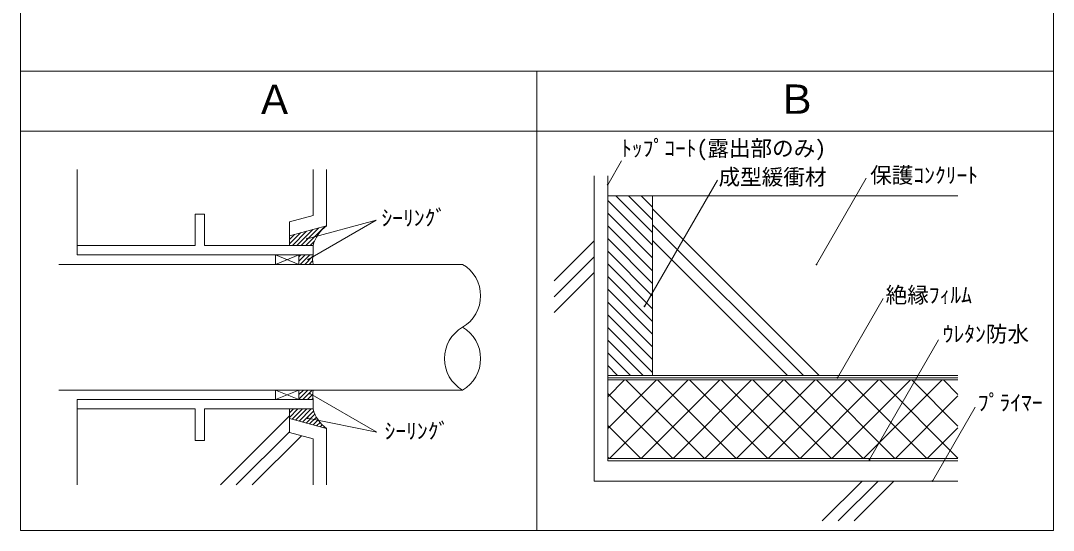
# Model space of a CAD drawing. Units: millimetres, scale not verified. Extents: x -517 to 518, y -673 to 792.
# Drawn here: x -517 to 518, y -673 to -163 of the extents above; entities that cross this region are included whole.
import ezdxf
from ezdxf.enums import TextEntityAlignment as Align

# ---------------------------------------------------------------- set-up
doc = ezdxf.new("R2010")
doc.units = ezdxf.units.MM
doc.header["$PDMODE"] = 32
doc.header["$PDSIZE"] = 0.8
doc.layers.add('0-0', color=7, linetype='Continuous', lineweight=13)
doc.styles.add('ＭＳ ゴシック', font='')
doc.styles.get('ＭＳ ゴシック').set_extended_font_data('MS Gothic')

msp = doc.modelspace()

# ---------------------------------------------------------------- linework, layer by layer
at = {"layer": '0-0'}
for p, q in [((-516.864, 792.357), (-516.864, -673.469)), ((517.853, 792.357), (517.853, -673.469)), ((-516.864, -213.469), (517.853, -213.469)), ((0.494, -213.469), (0.494, -673.469)), ((-516.864, -273.469), (517.853, -273.469)), ((71.335, -327.201), (85.064, -303.422)), ((-460.128, -397.524), (-460.128, -311.974)), ((-223.878, -311.974), (-223.878, -358.119)), ((57.835, -624.071), (57.835, -318.321)), ((280.459, -407.228), (330.452, -320.638)), ((181.337, -322.492), (108.268, -449.052)), ((422.316, -338.321), (71.335, -338.321)), ((116.335, -351.361), (283.295, -518.321)), ((-247.503, -364.449), (-223.878, -358.119)), ((-247.503, -364.449), (-247.503, -388.074)), ((-229.905, -381.315), (-160.766, -362.789)), ((-228.813, -402.076), (-160.766, -362.789)), ((116.335, -367.271), (267.385, -518.321)), ((17.835, -423.451), (57.835, -383.451)), ((116.335, -383.181), (251.475, -518.321)), ((-261.678, -397.524), (-238.053, -406.974)), ((-238.053, -397.524), (-261.678, -406.974)), ((-261.678, -397.524), (-261.678, -406.974)), ((-238.053, -397.524), (-238.053, -406.974)), ((17.835, -439.361), (57.835, -399.361)), ((-478.528, -406.974), (-74.13, -406.974)), ((-74.13, -406.974), (-70.194, -409.625)), ((-66.631, -412.769), (-70.194, -409.625)), ((-66.631, -412.769), (-63.508, -416.35)), ((-60.877, -420.306), (-63.508, -416.35)), ((-60.877, -420.306), (-58.783, -424.571)), ((17.835, -455.271), (57.835, -415.271)), ((-57.261, -429.072), (-58.783, -424.571)), ((-57.261, -429.072), (-56.338, -433.733)), ((-56.028, -438.474), (-56.338, -433.733)), ((-57.261, -447.876), (-56.338, -443.216)), ((-56.028, -438.474), (-56.338, -443.216)), ((301.553, -520.571), (347.346, -441.255)), ((-60.877, -456.642), (-58.783, -452.377)), ((-57.261, -447.876), (-58.783, -452.377)), ((-66.631, -464.179), (-70.194, -467.324)), ((-66.631, -464.179), (-63.508, -460.598)), ((-60.877, -456.642), (-63.508, -460.598)), ((-81.628, -475.769), (-84.751, -479.35)), ((-81.628, -475.769), (-78.065, -472.625)), ((-74.129, -469.974), (-78.065, -472.625)), ((-74.129, -469.974), (-70.194, -467.324)), ((-74.129, -469.974), (-70.194, -472.625)), ((-70.194, -472.625), (-66.631, -475.769)), ((-66.631, -475.769), (-63.508, -479.35)), ((-87.382, -483.306), (-89.476, -487.571)), ((-87.382, -483.306), (-84.751, -479.35)), ((-63.508, -479.35), (-60.877, -483.306)), ((-60.877, -483.306), (-58.783, -487.571)), ((333.659, -602.598), (402.861, -482.736)), ((-90.998, -492.072), (-91.921, -496.733)), ((-90.998, -492.072), (-89.476, -487.571)), ((-58.783, -487.571), (-57.261, -492.072)), ((-56.338, -496.733), (-57.261, -492.072)), ((-92.23, -501.474), (-91.921, -496.733)), ((-92.23, -501.474), (-91.921, -506.216)), ((-90.998, -510.876), (-91.921, -506.216)), ((-56.338, -506.216), (-57.261, -510.876)), ((-56.338, -496.733), (-56.028, -501.474)), ((-56.338, -506.216), (-56.028, -501.474)), ((-90.998, -510.876), (-89.476, -515.377)), ((-87.382, -519.642), (-89.476, -515.377)), ((-58.783, -515.377), (-60.877, -519.642)), ((-58.783, -515.377), (-57.261, -510.876)), ((-87.382, -519.642), (-84.751, -523.598)), ((-81.628, -527.179), (-84.751, -523.598)), ((-81.628, -527.179), (-78.065, -530.324)), ((-70.194, -530.324), (-66.631, -527.179)), ((-63.508, -523.598), (-66.631, -527.179)), ((-63.508, -523.598), (-60.877, -519.642)), ((71.335, -518.321), (422.316, -518.321)), ((-478.528, -532.974), (-74.129, -532.974)), ((-261.678, -532.974), (-238.053, -542.424)), ((-238.053, -532.974), (-261.678, -542.424)), ((-261.678, -532.974), (-261.678, -542.424)), ((-238.053, -532.974), (-238.053, -542.424)), ((-227.222, -536.375), (-160, -575.186)), ((-74.129, -532.974), (-78.065, -530.324)), ((-74.13, -532.974), (-70.194, -530.324)), ((-460.128, -542.424), (-460.128, -627.974)), ((-247.503, -575.499), (-247.503, -551.874)), ((396.818, -624.071), (439.616, -549.942)), ((-316.729, -627.974), (-247.503, -558.749)), ((-229.276, -561.022), (-160, -575.186)), ((-300.819, -627.974), (-247.503, -574.659)), ((-284.909, -627.974), (-235.618, -578.684)), ((-247.503, -575.499), (-223.878, -581.829)), ((-223.878, -581.829), (-223.878, -627.974)), ((57.835, -624.071), (422.316, -624.071)), ((286.332, -664.071), (326.332, -624.071)), ((302.242, -664.071), (342.242, -624.071)), ((318.152, -664.071), (358.152, -624.071)), ((-516.864, -673.469), (517.853, -673.469))]:
    msp.add_line(p, q, dxfattribs=at)
at = {"layer": '0-0', "color": 4}
for p, q in [((-210.378, -311.974), (-210.378, -368.478)), ((71.335, -318.321), (71.335, -603.821)), ((-247.503, -378.425), (-210.378, -368.478)), ((-247.503, -561.523), (-210.378, -571.471)), ((-210.378, -571.471), (-210.378, -627.974)), ((71.335, -603.821), (422.316, -603.821))]:
    msp.add_line(p, q, dxfattribs=at)
at = {"layer": '0-0', "color": 5}
for p, q in [((116.335, -338.321), (71.335, -338.321)), ((79.493, -338.321), (116.335, -375.163)), ((92.221, -338.321), (116.335, -362.435)), ((104.949, -338.321), (116.335, -349.707)), ((116.335, -338.321), (116.335, -518.321)), ((71.335, -342.891), (116.335, -387.891)), ((71.335, -355.619), (116.335, -400.619)), ((71.335, -368.347), (116.335, -413.347)), ((71.335, -381.075), (116.335, -426.075)), ((71.335, -393.802), (116.335, -438.802)), ((71.335, -406.53), (116.335, -451.53)), ((71.335, -419.258), (116.335, -464.258)), ((71.335, -431.986), (116.335, -476.986)), ((71.335, -444.714), (116.335, -489.714)), ((71.335, -457.442), (116.335, -502.442)), ((71.335, -470.17), (116.335, -515.17)), ((71.335, -482.898), (106.758, -518.321)), ((71.335, -495.626), (94.03, -518.321)), ((71.335, -508.354), (81.302, -518.321)), ((71.335, -520.571), (422.316, -520.571))]:
    msp.add_line(p, q, dxfattribs=at)
at = {"layer": '0-0', "color": 134}
for p, q in [((-342.003, -356.574), (-332.553, -356.574)), ((-342.003, -388.074), (-342.003, -356.574)), ((-332.553, -388.074), (-332.553, -356.574)), ((-460.128, -388.074), (-342.003, -388.074)), ((-460.128, -388.074), (-460.128, -397.524)), ((-460.128, -388.074), (-460.128, -397.524)), ((-332.553, -388.074), (-223.878, -388.074)), ((-223.878, -388.074), (-223.878, -397.524)), ((-460.128, -397.524), (-223.878, -397.524)), ((-460.128, -542.424), (-460.128, -551.874)), ((-460.128, -542.424), (-223.878, -542.424)), ((-460.128, -542.424), (-460.128, -551.874)), ((-223.878, -542.424), (-223.878, -551.874)), ((-332.553, -551.874), (-332.553, -583.374)), ((-332.553, -551.874), (-223.878, -551.874))]:
    msp.add_line(p, q, dxfattribs=at)
at = {"layer": '0-0', "color": 2}
for p, q in [((-240.097, -388.074), (-224.206, -372.183)), ((-235.643, -388.074), (-218.121, -370.552)), ((-231.188, -388.074), (-212.036, -368.922)), ((-247.503, -386.57), (-236.377, -375.444)), ((-247.503, -382.116), (-242.462, -377.075)), ((-244.552, -388.074), (-230.292, -373.814)), ((-226.733, -388.074), (-222.392, -383.733)), ((-238.053, -403.849), (-231.728, -397.524)), ((-238.053, -399.394), (-236.183, -397.524)), ((-236.724, -406.974), (-227.274, -397.524)), ((-232.269, -406.974), (-224.112, -398.817)), ((-227.814, -406.974), (-224.336, -403.496)), ((-238.053, -541.947), (-229.08, -532.974)), ((-238.053, -537.492), (-233.535, -532.974)), ((-238.053, -533.037), (-237.99, -532.974)), ((-234.076, -542.424), (-224.626, -532.974)), ((-229.621, -542.424), (-224.27, -537.074)), ((-225.166, -542.424), (-224.046, -541.304)), ((-247.503, -560.307), (-239.071, -551.874)), ((-247.503, -555.852), (-243.526, -551.874)), ((-244.949, -562.207), (-234.616, -551.874)), ((-241.436, -563.149), (-230.161, -551.874)), ((-237.922, -564.09), (-225.706, -551.874)), ((-234.409, -565.031), (-223.266, -553.888)), ((-230.896, -565.973), (-222.014, -557.092)), ((-227.382, -566.914), (-220.523, -560.055)), ((-223.869, -567.856), (-218.812, -562.799)), ((-220.356, -568.797), (-216.896, -565.337)), ((-216.842, -569.739), (-214.781, -567.677)), ((-213.329, -570.68), (-212.471, -569.822))]:
    msp.add_line(p, q, dxfattribs=at)
at = {"layer": '0-0', "color": 6}
for p, q in [((71.335, -522.821), (71.335, -601.571)), ((71.335, -571.576), (120.09, -522.821)), ((71.335, -539.756), (88.27, -522.821)), ((71.335, -522.821), (422.316, -522.821)), ((73.16, -601.571), (151.91, -522.821)), ((89.518, -522.821), (168.268, -601.571)), ((104.98, -601.571), (183.73, -522.821)), ((121.338, -522.821), (200.088, -601.571)), ((136.799, -601.571), (215.549, -522.821)), ((153.157, -522.821), (231.907, -601.571)), ((168.619, -601.571), (247.369, -522.821)), ((184.977, -522.821), (263.727, -601.571)), ((200.439, -601.571), (279.189, -522.821)), ((216.797, -522.821), (295.547, -601.571)), ((232.259, -601.571), (311.009, -522.821)), ((248.617, -522.821), (327.367, -601.571)), ((264.079, -601.571), (342.829, -522.821)), ((280.437, -522.821), (359.187, -601.571)), ((295.898, -601.571), (374.648, -522.821)), ((312.256, -522.821), (391.006, -601.571)), ((327.718, -601.571), (406.468, -522.821)), ((344.076, -522.821), (422.316, -601.061)), ((375.896, -522.821), (422.316, -569.241)), ((407.716, -522.821), (422.316, -537.421)), ((71.335, -536.458), (136.448, -601.571)), ((359.538, -601.571), (422.316, -538.793)), ((71.335, -568.278), (104.628, -601.571)), ((391.358, -601.571), (422.316, -570.613)), ((71.335, -600.098), (72.808, -601.571)), ((71.335, -601.571), (422.316, -601.571))]:
    msp.add_line(p, q, dxfattribs=at)
at = {"layer": '0-0', "color": 134}
msp.add_lwpolyline([(-460.128, -551.874), (-342.003, -551.874), (-342.003, -583.374), (-332.553, -583.374)], dxfattribs=at)
at = {"layer": '0-0', "color": 2}
for centre, radius, start, end in [((-189.188, -397.524), 35.955, 126.11208, 164.76181), ((-201.417, -402.249), 22.953, 168.1203, 191.8797), ((-196.103, -537.699), 28.174, 170.34553, 189.65447), ((-189.188, -542.424), 35.955, 195.23819, 233.88792)]:
    msp.add_arc(centre, radius, start, end, dxfattribs=at)
at = {"layer": '0-0'}
for p in [(71.335, -327.201), (-229.905, -381.315), (-228.813, -402.076), (280.459, -407.228), (108.268, -449.052), (301.553, -520.571), (-227.222, -536.375), (-229.276, -561.022), (333.659, -602.598), (396.818, -624.071)]:
    msp.add_point(p, dxfattribs=at)

# ---------------------------------------------------------------- texts
at = {"layer": '0-0', "style": 'ＭＳ ゴシック'}
for s, height, p in [('Ａ', 29.33, (-282.268, -265.32)), ('Ｂ', 29.33, (240.689, -264.973)), ('ﾄｯﾌﾟｺｰﾄ(露出部のみ)', 15.85, (84.707, -303.354)), ('成型緩衝材', 15.85, (182.424, -332.156)), ('保護ｺﾝｸﾘｰﾄ', 15.85, (334.334, -330.389)), ('ｼｰﾘﾝｸﾞ', 15.85, (-155.336, -373.09)), ('絶縁ﾌｨﾙﾑ', 15.85, (349.786, -450.306)), ('ｳﾚﾀﾝ防水', 15.85, (406.974, -489.458)), ('ﾌﾟﾗｲﾏｰ', 15.85, (442.235, -558.195)), ('ｼｰﾘﾝｸﾞ', 15.85, (-152.255, -586.695))]:
    msp.add_text(s, height=height, dxfattribs=at).set_placement(p, align=Align.BOTTOM_LEFT)

doc.saveas('drawing.dxf')
